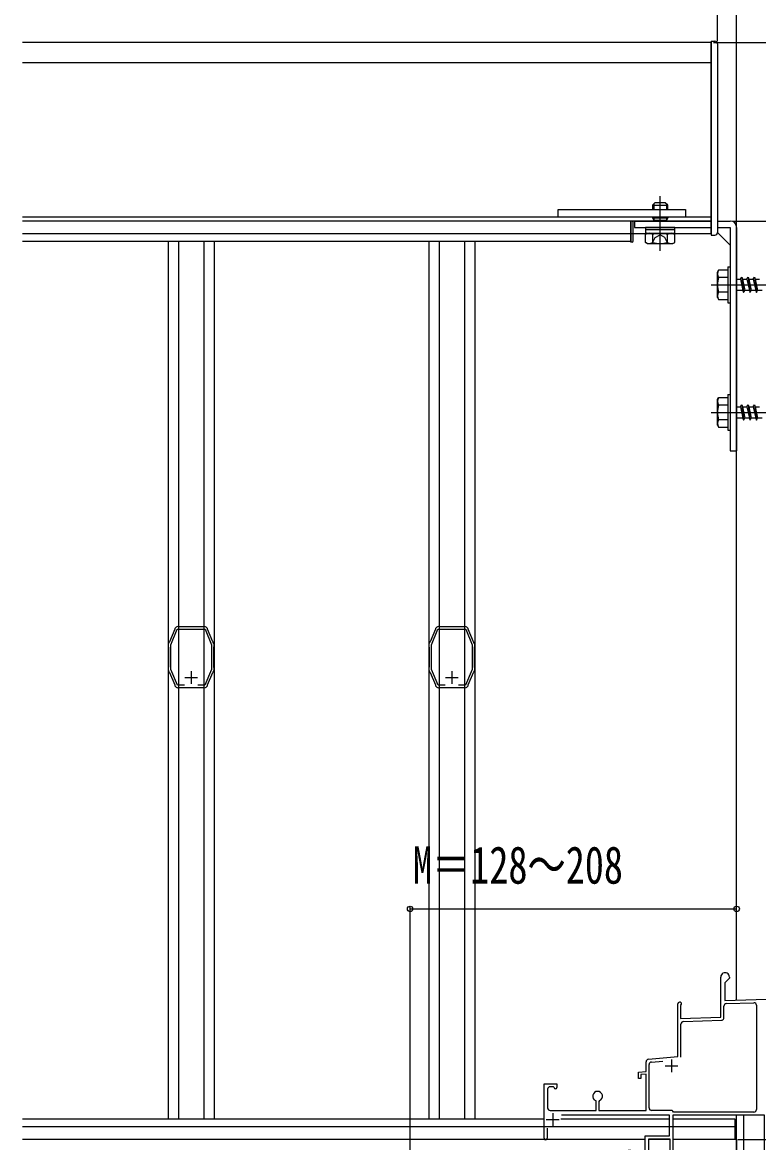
# Model space of a CAD drawing. Units: millimetres, scale not verified. Extents: x -875 to 875, y -1304 to 1296.
# Drawn here: x 348 to 636.6, y 568.1 to 1007.2 of the extents above; entities that cross this region are included whole.
import ezdxf
from ezdxf.enums import TextEntityAlignment as Align

# ---------------------------------------------------------------- set-up
doc = ezdxf.new("R2010")
doc.units = ezdxf.units.MM
doc.header["$LTSCALE"] = 8
for name, color, linetype in [('0-3_YKK_11E', 7, 'Continuous'), ('0-4_YKK_12', 2, 'Continuous'), ('0-5_YKK_13', 4, 'Continuous'), ('0-6_YKK_D', 6, 'Continuous'), ('0-8_YSS_K', 3, 'Continuous')]:
    doc.layers.add(name, color=color, linetype=linetype)
doc.styles.add('ＭＳ ゴシック', font='')
doc.styles.get('ＭＳ ゴシック').set_extended_font_data('MS Gothic')

msp = doc.modelspace()

# ---------------------------------------------------------------- linework, layer by layer
at = {"layer": '0-3_YKK_11E'}
for p, q in [((414.15, 752.9), (414.15, 747.9)), ((516.35, 752.9), (516.35, 747.9)), ((411.65, 750.4), (416.65, 750.4)), ((513.85, 750.4), (518.85, 750.4)), ((606.12, 621.94), (606, 621.7)), ((623, 617.093), (623, 621.575)), ((623.965, 622.575), (634.765, 622.952)), ((635.8, 621.953), (635.8, 581.1)), ((607.165, 615.575), (622.035, 616.094)), ((606.2, 601.61), (606.2, 614.575)), ((593.7, 581.7), (593.7, 598.684)), ((594.613, 599.68), (599.017, 600.065)), ((599.998, 598.2), (604.998, 598.2)), ((602.498, 600.7), (602.498, 595.7)), ((553.9, 589), (553.9, 581.7)), ((574.234, 584.548), (574.05, 584.271)), ((555.9, 579.6), (555.9, 574.6)), ((553.4, 577.1), (558.4, 577.1)), ((553.7, 573.814), (553.7, 569.8))]:
    msp.add_line(p, q, dxfattribs=at)
for points in [[(407.763, 769.617), (407.747, 769.462), (407.741, 769.325), (405.662, 764.381), (405.565, 764.279), (405.467, 764.176), (405.267, 763.699)], [(411.56, 747.4), (408.748, 747.4), (406.15, 753.582), (406.15, 763.218), (408.706, 769.3), (419.594, 769.3), (422.15, 763.219), (422.15, 753.582), (419.552, 747.4), (416.74, 747.4)], [(419.093, 770.3), (409.207, 770.3), (409.079, 770.347), (408.93, 770.392)], [(419.37, 770.392), (419.222, 770.347), (419.093, 770.3)], [(423.033, 763.699), (422.833, 764.176), (422.735, 764.279), (422.638, 764.381), (420.559, 769.325), (420.553, 769.462), (420.538, 769.617)], [(509.962, 769.617), (509.947, 769.462), (509.941, 769.325), (507.862, 764.381), (507.765, 764.279), (507.667, 764.176), (507.467, 763.699)], [(513.76, 747.4), (510.948, 747.4), (508.35, 753.582), (508.35, 763.218), (510.906, 769.3), (521.794, 769.3), (524.35, 763.219), (524.35, 753.582), (521.752, 747.4), (518.94, 747.4)], [(521.293, 770.3), (511.407, 770.3), (511.279, 770.347), (511.13, 770.392)], [(521.57, 770.392), (521.421, 770.347), (521.293, 770.3)], [(525.233, 763.699), (525.033, 764.176), (524.935, 764.279), (524.838, 764.381), (522.759, 769.325), (522.753, 769.462), (522.738, 769.617)], [(405.15, 763.118), (405.15, 762.6), (405.2, 762.468), (405.25, 762.335), (405.25, 754.465), (405.2, 754.332), (405.15, 754.2), (405.15, 753.682)], [(423.15, 753.682), (423.15, 754.2), (423.1, 754.332), (423.05, 754.465), (423.05, 762.335), (423.1, 762.468), (423.15, 762.6), (423.15, 763.118)], [(507.35, 763.118), (507.35, 762.6), (507.4, 762.468), (507.45, 762.335), (507.45, 754.465), (507.4, 754.332), (507.35, 754.2), (507.35, 753.682)], [(525.35, 753.682), (525.35, 754.2), (525.3, 754.332), (525.25, 754.465), (525.25, 762.335), (525.3, 762.468), (525.35, 762.6), (525.35, 763.118)], [(405.267, 753.101), (405.467, 752.624), (405.565, 752.521), (405.662, 752.419), (407.741, 747.475), (407.747, 747.338), (407.762, 747.183)], [(420.538, 747.183), (420.553, 747.338), (420.559, 747.475), (422.638, 752.419), (422.735, 752.521), (422.833, 752.624), (423.033, 753.101)], [(507.467, 753.101), (507.667, 752.624), (507.765, 752.521), (507.862, 752.419), (509.941, 747.475), (509.947, 747.338), (509.962, 747.183)], [(522.738, 747.183), (522.753, 747.338), (522.759, 747.475), (524.838, 752.419), (524.935, 752.521), (525.033, 752.624), (525.233, 753.101)], [(408.93, 746.407), (409.079, 746.453), (409.207, 746.5), (419.093, 746.5), (419.221, 746.453), (419.37, 746.407)], [(511.13, 746.407), (511.279, 746.453), (511.407, 746.5), (521.293, 746.5), (521.421, 746.453), (521.57, 746.407)], [(606, 621.7), (606, 616.735), (621.8, 617.287), (621.8, 633)], [(625.2, 633), (625.2, 632.5), (623.4, 630.7), (623.4, 623.756), (652.07, 624.757)], [(593.413, 600.78), (605, 601.794), (605, 616.144), (605, 622.5)], [(574.05, 584.271), (574.05, 580.7), (592.5, 580.7), (592.5, 594.959), (590.5, 594.784), (590.5, 593.2), (589.5, 593.2), (589.5, 595.7), (592.5, 595.962), (592.5, 599.784)], [(552.5, 569.8), (552.5, 591.2), (557.5, 591.2), (557.5, 589.7)], [(556.5, 589.7), (556.2, 590), (554.9, 590)], [(554.9, 580.7), (572.95, 580.7), (572.95, 584.271), (572.766, 584.548)], [(634.8, 580.1), (603.3, 580.1), (603, 580.4), (602.7, 580.7), (594.7, 580.7)], [(638.9, 549.937), (638.9, 578.9), (603, 578.9), (603, 564.7), (602, 564.7), (602, 569.4), (593.5, 569.4), (593.5, 556.3), (585.5, 556.3), (585.5, 557.6), (592.2, 557.6), (592.2, 560.8), (585.5, 560.8), (585.5, 565.2), (586.5, 565.2), (586.5, 562.1), (592.2, 562.1), (592.2, 570.7), (601.7, 570.7), (601.7, 578.9), (559.364, 578.9)]]:
    msp.add_lwpolyline(points, dxfattribs=at)
for centre, radius, start, end in [((409.08, 768.9), 1.5, 95.73921, 151.44435), ((419.22, 768.9), 1.5, 28.55562, 84.26075), ((511.28, 768.9), 1.5, 95.73921, 151.44435), ((521.42, 768.9), 1.5, 28.55562, 84.26075), ((406.65, 763.118), 1.5, 157.21229, 180.00002), ((421.65, 763.118), 1.5, 359.99994, 22.78745), ((508.85, 763.118), 1.5, 157.21229, 180.00002), ((523.85, 763.118), 1.5, 359.99994, 22.78745), ((406.65, 753.682), 1.5, 179.99992, 202.78766), ((421.65, 753.682), 1.5, 337.21227, 0), ((508.85, 753.682), 1.5, 179.99992, 202.78766), ((523.85, 753.682), 1.5, 337.21227, 0), ((409.08, 747.9), 1.5, 208.55653, 264.26086), ((419.22, 747.9), 1.5, 275.73917, 331.44408), ((511.28, 747.9), 1.5, 208.55653, 264.26086), ((521.42, 747.9), 1.5, 275.73917, 331.44408), ((623.5, 633), 1.7, 359.99947, 180.00002), ((605.7, 622.5), 0.7, 306.86817, 180.00002), ((624, 621.575), 1, 92.00069, 180.00002), ((634.8, 621.953), 1, 0, 92.00069), ((607.2, 614.575), 1, 92.00069, 180.00002), ((622, 617.093), 1, 271.99985, 288.22292), ((622, 617.093), 1, 288.22292, 0), ((593.5, 599.784), 1, 95.00013, 180.00002), ((594.7, 598.684), 1, 95.00018, 180.00002), ((554.9, 589), 1, 89.99998, 180.00002), ((557, 589.7), 0.5, 180.00002, 0), ((573.5, 586.3), 1.9, 292.72723, 247.27088), ((554.9, 581.7), 1, 180.00002, 270), ((594.7, 581.7), 1, 180.00002, 270), ((634.8, 581.1), 1, 270, 0), ((553.1, 569.8), 0.6, 180.00145, 0)]:
    msp.add_arc(centre, radius, start, end, dxfattribs=at)
at = {"layer": '0-4_YKK_12'}
for p, q in [((618, 999.3), (348, 999.3)), ((618, 924.3), (618, 999.3)), ((618, 991.3), (348, 991.3)), ((618, 930.8), (348, 930.8)), ((618, 929.3), (348, 929.3)), ((586.5, 929.3), (348, 929.3)), ((618, 924.3), (348, 924.3)), ((586.5, 921.3), (348, 921.3)), ((405.15, 921.3), (405.15, 577.3)), ((409.207, 921.3), (409.207, 577.3)), ((419.093, 921.3), (419.093, 577.3)), ((423.15, 921.3), (423.15, 577.3)), ((507.35, 921.3), (507.35, 577.3)), ((511.407, 921.3), (511.407, 577.3)), ((521.293, 921.3), (521.293, 577.3)), ((525.35, 921.3), (525.35, 577.3)), ((552.5, 577.3), (348, 577.3)), ((601.7, 577.3), (559.048, 577.3)), ((627.5, 577.3), (603, 577.3)), ((627.5, 569.3), (627.5, 577.3)), ((628, 574.3), (348, 574.3)), ((592.2, 569.3), (348, 569.3)), ((552.768, 569.3), (348, 569.3)), ((592.2, 569.3), (553.432, 569.3)), ((601.924, 569.3), (593.576, 569.3)), ((601.924, 569.3), (593.576, 569.3)), ((628.001, 569.3), (603, 569.3)), ((627.5, 569.3), (603, 569.3)), ((628.001, 569.3), (628.001, 491.33))]:
    msp.add_line(p, q, dxfattribs=at)
msp.add_lwpolyline([(586.5, 929.3), (586.5, 924.3), (586.5, 921.3)], dxfattribs=at)
at = {"layer": '0-5_YKK_13'}
for p, q in [((618, 999.8), (618, 923.8)), ((618, 999.8), (619.5, 999.8)), ((620.5, 998.8), (620.5, 924.8)), ((595, 935.5), (596, 936.5)), ((595, 935.5), (601, 935.5)), ((595, 935.5), (595, 933.8)), ((595.54, 936.04), (595.54, 933.8)), ((600, 936.5), (596, 936.5)), ((598, 917.679), (598, 939.089)), ((601, 935.5), (600, 936.5)), ((600.46, 936.04), (600.46, 933.8)), ((601, 933.8), (601, 935.5)), ((595, 930.8), (595, 930.6)), ((601, 930.6), (601, 930.8)), ((587.031, 929.268), (586.5, 929.3)), ((588, 929.3), (618, 929.3)), ((603.75, 926.8), (592.25, 926.8)), ((595, 930.6), (601, 930.6)), ((601, 930.6), (600.46, 929.665)), ((620.5, 929.3), (625.5, 929.3)), ((628, 926.8), (628, 839.3)), ((586.5, 921), (586.5, 922.8)), ((587.5, 921.532), (587.5, 922.8)), ((593, 924.5), (592.226, 924.053)), ((592.226, 920.947), (592.226, 924.053)), ((592.25, 926), (592.25, 924.5)), ((592.25, 926), (603.75, 926)), ((592.25, 924.5), (603.75, 924.5)), ((593, 924.5), (603, 924.5)), ((595.113, 920.947), (595.113, 924.053)), ((600.887, 920.947), (600.887, 924.053)), ((603, 924.5), (603.773, 924.053)), ((603.75, 924.5), (603.75, 926)), ((603.773, 920.947), (603.773, 924.053)), ((618, 923.8), (619.5, 923.8)), ((620.5, 924.8), (625.5, 919.8)), ((587.031, 921.032), (586.5, 921)), ((593, 920.5), (592.226, 920.947)), ((593, 920.5), (603, 920.5)), ((603, 920.5), (603.773, 920.947)), ((620.5, 909.3), (620.933, 910.05)), ((620.5, 899.3), (620.5, 909.3)), ((624.5, 910.05), (620.931, 910.05)), ((624.5, 911.3), (624.5, 897.3)), ((624.5, 911.3), (625.5, 911.3)), ((624.5, 910.05), (624.5, 898.55)), ((625.5, 911.3), (625.5, 897.3)), ((624.5, 907.187), (620.947, 907.187)), ((628, 906.55), (629.5, 906.55)), ((630, 907.3), (630.75, 901.3)), ((630.25, 906.55), (631.25, 902.05)), ((630.25, 906.55), (632, 906.55)), ((632, 906.55), (632.5, 907.3)), ((632, 906.55), (633, 902.05)), ((632.5, 907.3), (633.25, 901.3)), ((632.5, 907.3), (632.75, 906.55)), ((632.75, 906.55), (633.75, 902.05)), ((632.75, 906.55), (634.5, 906.55)), ((635, 907.3), (635.75, 901.3)), ((635.25, 906.55), (637, 906.55)), ((635.25, 906.55), (636.25, 902.05)), ((618, 904.3), (717, 904.3)), ((624.5, 901.413), (620.947, 901.413)), ((630.5, 902.05), (628, 902.05)), ((633, 902.05), (631.25, 902.05)), ((633, 902.05), (633.25, 901.3)), ((633.25, 901.3), (633.75, 902.05)), ((635.5, 902.05), (633.75, 902.05)), ((638, 902.05), (636.25, 902.05)), ((620.5, 899.3), (620.933, 898.55)), ((620.931, 898.55), (624.5, 898.55)), ((624.5, 897.3), (625.5, 897.3)), ((624.5, 861.3), (624.5, 847.3)), ((624.5, 861.3), (625.5, 861.3)), ((625.5, 861.3), (625.5, 847.3)), ((620.5, 859.3), (620.933, 860.05)), ((620.5, 849.3), (620.5, 859.3)), ((624.5, 860.05), (620.931, 860.05)), ((624.5, 857.187), (620.947, 857.187)), ((624.5, 860.05), (624.5, 848.55)), ((628, 856.55), (629.5, 856.55)), ((630, 857.3), (630.75, 851.3)), ((630.25, 856.55), (631.25, 852.05)), ((630.25, 856.55), (632, 856.55)), ((632, 856.55), (632.5, 857.3)), ((632, 856.55), (633, 852.05)), ((632.5, 857.3), (633.25, 851.3)), ((632.5, 857.3), (632.75, 856.55)), ((632.75, 856.55), (633.75, 852.05)), ((632.75, 856.55), (634.5, 856.55)), ((635, 857.3), (635.75, 851.3)), ((635.25, 856.55), (637, 856.55)), ((635.25, 856.55), (636.25, 852.05)), ((618, 854.3), (717, 854.3)), ((630.5, 852.05), (628, 852.05)), ((633, 852.05), (631.25, 852.05)), ((633, 852.05), (633.25, 851.3)), ((633.25, 851.3), (633.75, 852.05)), ((635.5, 852.05), (633.75, 852.05)), ((638, 852.05), (636.25, 852.05)), ((620.5, 849.3), (620.933, 848.55)), ((620.931, 848.55), (624.5, 848.55)), ((624.5, 851.413), (620.947, 851.413)), ((624.5, 847.3), (625.5, 847.3)), ((625.5, 839.3), (628, 839.3))]:
    msp.add_line(p, q, dxfattribs=at)
msp.add_lwpolyline([(608, 933.8), (608, 930.8), (558, 930.8), (558, 933.8)], close=True, dxfattribs=at)
for points in [[(595.54, 930.8), (595.54, 929.665), (595.54, 929.3)], [(600.46, 930.8), (600.46, 929.665), (600.46, 929.3)], [(586.5, 922.8), (586.5, 924.3), (586.5, 929.3)], [(587.5, 922.8), (587.5, 924.3), (587.5, 928.768)], [(588, 929.3), (588, 926.8), (618, 926.8)], [(592.25, 926.8), (592.25, 926), (603.75, 926), (603.75, 926.8)], [(595, 930.6), (595.54, 929.665), (600.46, 929.665)], [(620.5, 926.8), (625.5, 926.8), (625.5, 839.3)], [(594.95, 920.497), (596.1, 922.855), (598, 923.866)], [(601.05, 920.497), (599.9, 922.855), (598, 923.866)], [(629.5, 906.55), (630, 907.3), (630.25, 906.55)], [(629.5, 906.55), (630.5, 902.05), (630.75, 901.3), (631.25, 902.05)], [(634.5, 906.55), (635, 907.3), (635.25, 906.55)], [(634.5, 906.55), (635.5, 902.05), (635.75, 901.3), (636.25, 902.05)], [(629.5, 856.55), (630, 857.3), (630.25, 856.55)], [(629.5, 856.55), (630.5, 852.05), (630.75, 851.3), (631.25, 852.05)], [(634.5, 856.55), (635, 857.3), (635.25, 856.55)], [(634.5, 856.55), (635.5, 852.05), (635.75, 851.3), (636.25, 852.05)]]:
    msp.add_lwpolyline(points, dxfattribs=at)
for centre, radius, start, end in [((619.5, 998.8), 1, 0, 90), ((587, 928.768), 0.5, 0, 86.5), ((625.5, 926.8), 2.5, 0, 90), ((593.67, 921.944), 2.556, 55.61708, 124.38292), ((598, 914.946), 9.554, 72.41276, 107.58724), ((602.33, 921.944), 2.556, 55.61708, 124.38292), ((619.5, 924.8), 1, 270, 0), ((587, 921.532), 0.5, 273.5, 0), ((593.67, 923.056), 2.556, 235.61708, 304.38292), ((598, 930.054), 9.554, 252.41276, 287.58724), ((602.33, 923.056), 2.556, 235.61708, 304.38292), ((623.056, 908.63), 2.556, 146.25178, 214.38425), ((630.054, 904.3), 9.553, 162.41205, 197.58795), ((623.056, 899.97), 2.556, 145.61575, 213.74822), ((623.056, 858.63), 2.556, 146.25178, 214.38425), ((630.054, 854.3), 9.553, 162.41205, 197.58795), ((623.056, 849.97), 2.556, 145.61575, 213.74822)]:
    msp.add_arc(centre, radius, start, end, dxfattribs=at)
at = {"layer": '0-6_YKK_D'}
for p, q in [((620.5, 999.8), (620.5, 1052.3)), ((619, 999.3), (826, 999.3)), ((626.5, 929.3), (826, 929.3)), ((500, 484.8), (500, 660.7)), ((500, 659.7), (628, 659.7)), ((628.5, 569.3), (826, 569.3)), ((628.5, 569.3), (826, 569.3))]:
    msp.add_line(p, q, dxfattribs=at)
for centre in [(500, 659.7), (628, 659.7)]:
    msp.add_circle(centre, 1.075, dxfattribs=at)
at = {"layer": '0-8_YSS_K'}
for p, q in [((628.001, 623.917), (628, 1073.3)), ((628.001, 489.227), (628.001, 578.9)), ((630.65, 578.9), (630.65, 526.3))]:
    msp.add_line(p, q, dxfattribs=at)

# ---------------------------------------------------------------- texts
at = {"layer": '0-6_YKK_D', "style": 'ＭＳ ゴシック', "width": 0.75}
msp.add_text('M＝128～208', height=14.66, dxfattribs=at).set_placement((501.102, 665.204), align=Align.BOTTOM_LEFT)

doc.saveas('drawing.dxf')
